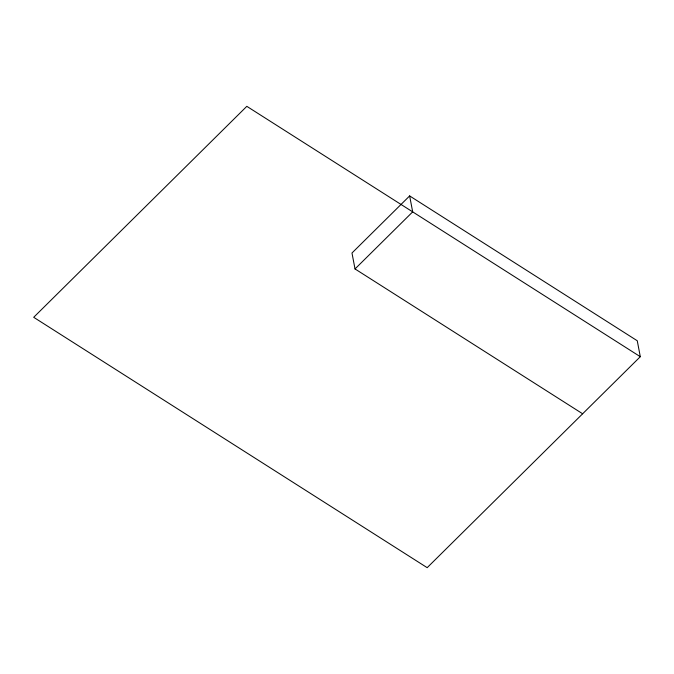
<?xml version="1.0" encoding="UTF-8"?>
<svg xmlns="http://www.w3.org/2000/svg" width="674" height="674" viewBox="0 0 674 674"><rect width="100%" height="100%" fill="white"/><g stroke="black" fill="none" stroke-linecap="round" stroke-linejoin="round"><path stroke-width="1.01" d="M640.3 356.698L246.819 106.332L33.7 317.302L427.181 567.668L640.3 356.698L637.259 340.758L409.64 195.923L351.98 253.003L355.021 268.943L582.639 413.777M355.021 268.943L412.682 211.863L409.64 195.923"/></g></svg>
